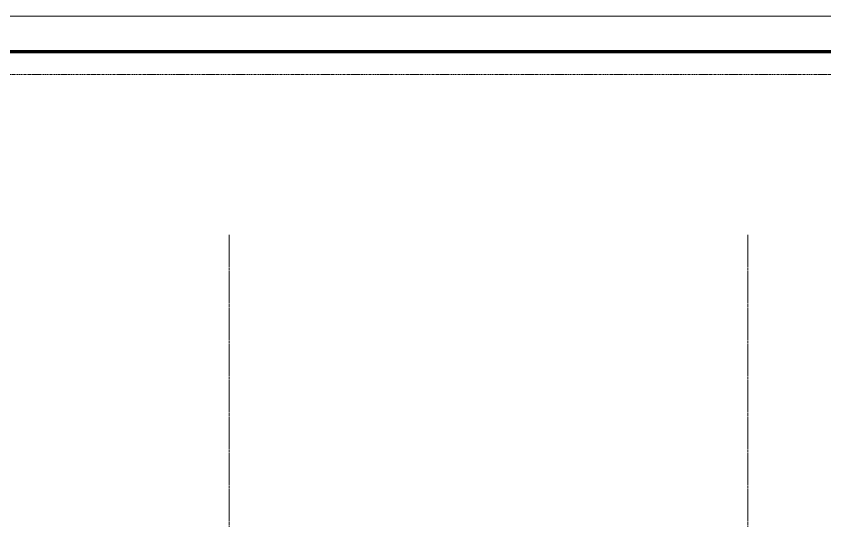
# Model space of a CAD drawing. Header units: centimetres. Extents: x -11896 to 2794, y -437 to 1921.
# Drawn here: x -9598 to -8906, y -437 to 0 of the extents above; entities that cross this region are included whole.
import ezdxf

# ---------------------------------------------------------------- set-up
doc = ezdxf.new("R2010")
doc.units = ezdxf.units.CM
doc.linetypes.add('Centre', pattern=[3.175, 0.635, -0.475, 1.59, -0.475])
doc.linetypes.add('Grid Line', pattern=[2.2225, 1.27, -0.3175, 0.3175, -0.3175])
for name, color, linetype, lineweight in [('A-FLOR-LEVL', 7, 'Continuous', 9), ('C-BLDG-PADS', 7, 'Continuous', 9), ('C-TOPO', 7, 'Continuous', 9), ('S-GRID', 7, 'Continuous', 9)]:
    doc.layers.add(name, color=color, linetype=linetype, lineweight=lineweight)

msp = doc.modelspace()

# ---------------------------------------------------------------- linework, layer by layer
at = {"layer": 'A-FLOR-LEVL', "color": 253, "linetype": 'Centre', "true_color": 0xaaaaaa}
for p, q in [((-11896.135, 0), (-4860.713, 0)), ((-4860.713, -50), (-11896.135, -50))]:
    msp.add_line(p, q, dxfattribs=at)
at = {"layer": 'C-BLDG-PADS', "color": 253, "lineweight": 18, "true_color": 0xaaaaaa}
for p, q in [((-5133.963, 0), (-11388.747, 0)), ((-11388.747, -30.48), (-5116.512, -30.48))]:
    msp.add_line(p, q, dxfattribs=at)
at = {"layer": 'C-TOPO', "color": 253, "lineweight": 70, "true_color": 0xaaaaaa}
for p, q in [((-9207.721, -30.496), (-11182.127, -30.496)), ((-9204.843, -30.496), (-9207.721, -30.496)), ((-9038.277, -30.496), (-9204.843, -30.496)), ((-8937.105, -30.496), (-9038.277, -30.496)), ((-5168.955, -30.496), (-8937.105, -30.496))]:
    msp.add_line(p, q, dxfattribs=at)
at = {"layer": 'C-TOPO', "color": 253, "true_color": 0xaaaaaa}
for p, q in [((-9207.721, -30.496), (-11182.127, -30.496)), ((-9204.843, -30.496), (-9207.721, -30.496)), ((-9204.843, -30.496), (-9038.277, -30.496)), ((-8937.105, -30.496), (-9038.277, -30.496)), ((-5168.955, -30.496), (-8937.105, -30.496))]:
    msp.add_line(p, q, dxfattribs=at)
at = {"layer": 'S-GRID', "color": 253, "linetype": 'Grid Line', "true_color": 0xaaaaaa}
for p, q in [((-9415.334, -437.332), (-9415.334, -187.332)), ((-8971.395, -437.332), (-8971.395, -187.332))]:
    msp.add_line(p, q, dxfattribs=at)

doc.saveas('drawing.dxf')
